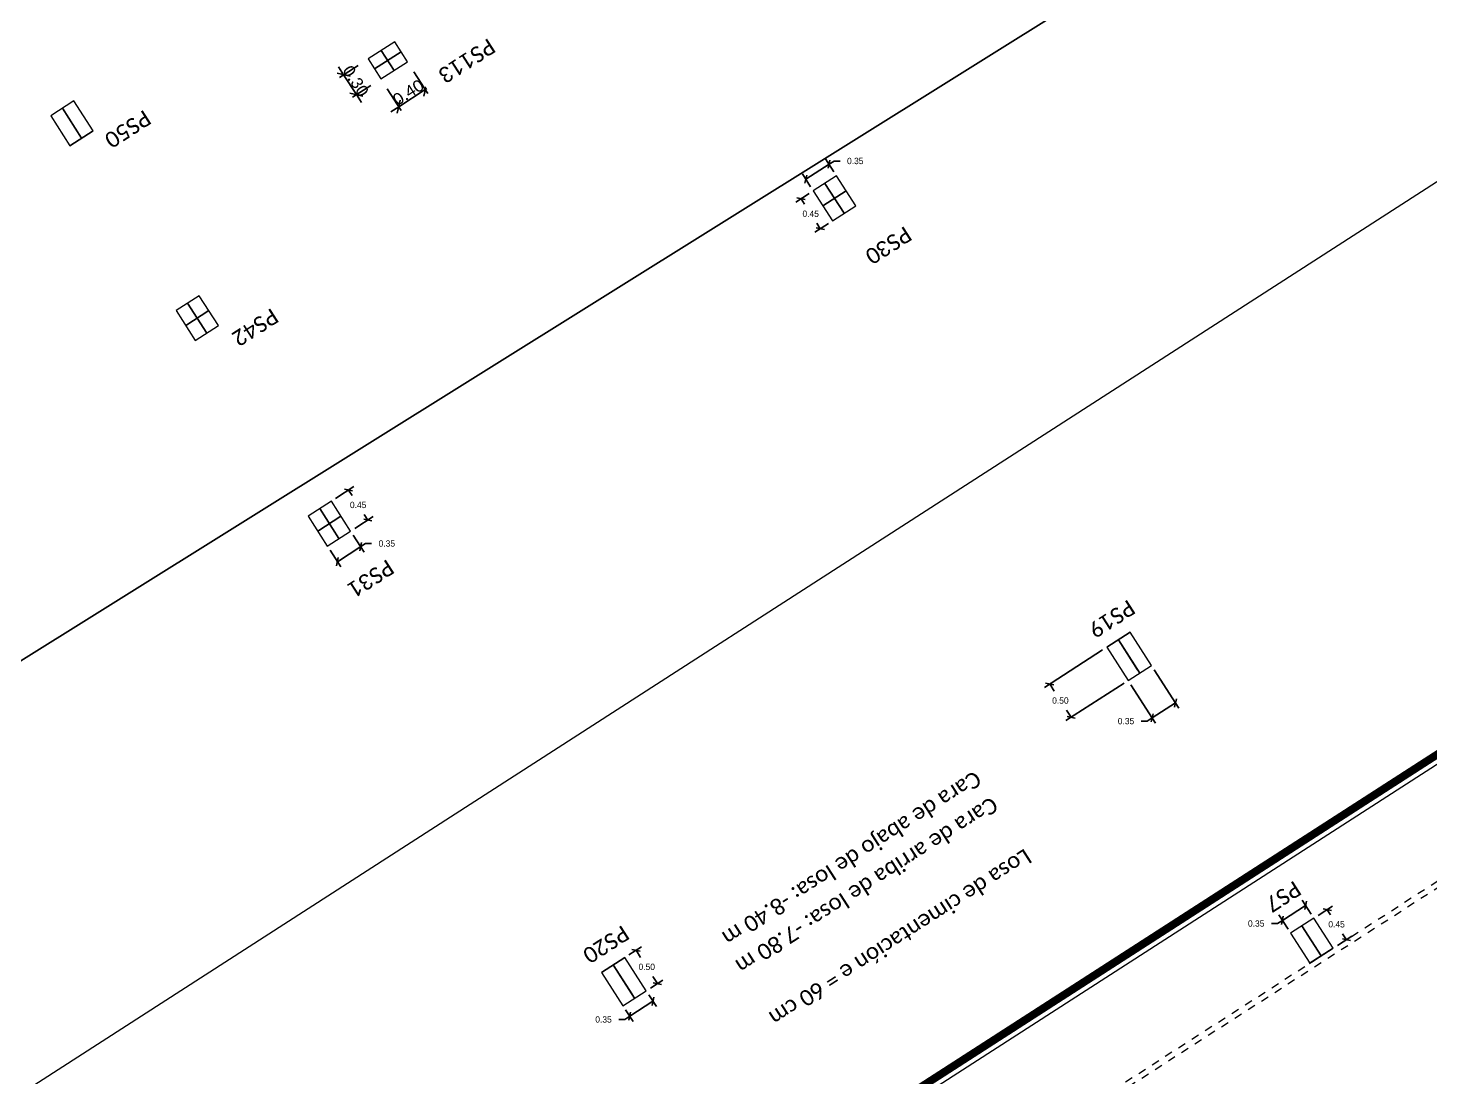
# Model space of a CAD drawing. Header units: metres. Extents: x 448 to 592, y 494 to 631.
# Drawn here: x 519.34 to 537.08, y 543.2 to 556.46 of the extents above; entities that cross this region are included whole.
import ezdxf

# ---------------------------------------------------------------- set-up
doc = ezdxf.new("R2010")
doc.units = ezdxf.units.M
doc.linetypes.add('CYPE_RAYAPUNTO', pattern=[0.4125, 0.2025, -0.105, 0, -0.105])
doc.linetypes.add('Trazo general', pattern=[0.001875, 0.00125, -0.000625])
for name, color, linetype, lineweight, true_color in [('0-AR-TXT-2', 7, 'Continuous', 5, 0xae3800), ('0-AR-TXT-3', 1, 'Continuous', 5, 0xff0000), ('00-AUX-6', 5, 'Trazo general', 5, 0x0000ff), ('00-AUX-7', 7, 'Continuous', 25, 0xff8000)]:
    doc.layers.add(name, color=color, linetype=linetype, lineweight=lineweight, true_color=true_color)
for name, color, linetype, lineweight in [('1-AR-PILARES', 7, 'Continuous', 5), ('1-AR-VISTA', 7, 'Continuous', 5), ('CS-COTAS', 7, 'Continuous', 5), ('SECC_COTAS', 255, 'Continuous', 9)]:
    doc.layers.add(name, color=color, linetype=linetype, lineweight=lineweight)
doc.styles.add('Calibri', font='calibri.ttf', dxfattribs={"height": 0.2})
doc.styles.add('Calibri_1', font='calibri.ttf', dxfattribs={"height": 0.15})
doc.dimstyles.new('AIC', dxfattribs={"dimscale": 0.3048, "dimtxt": 0.176602, "dimasz": 0.393701, "dimexe": 0.19685, "dimexo": 0.492126, "dimgap": 0.032808, "dimtad": 1, "dimrnd": 0.01, "dimzin": 0, "dimdsep": 46, "dimtxsty": 'Calibri_1', "dimblk1": 'OBLIQUE', "dimblk2": 'OBLIQUE', "dimsah": 1, "dimcen": 0.09, "dimazin": 0, "dimtfac": 1, "dimtdec": 4, "dimtix": 1, "dimtmove": 0, "dimatfit": 3, "dimfxl": 1, "dimtvp": 1, "dimtolj": 1, "dimtzin": 0, "dimarcsym": 2})
doc.dimstyles.get("Standard").update_dxf_attribs({"dimtxt": 0.18, "dimasz": 0.18, "dimexe": 0.18, "dimexo": 0.0625, "dimgap": 0.09, "dimtad": 0, "dimtih": 1, "dimtoh": 1, "dimzin": 0, "dimdsep": 46, "dimtxsty": 'Standard', "dimcen": 0.09, "dimadec": 0, "dimazin": 0, "dimtfac": 1, "dimtdec": 4, "dimtofl": 0, "dimtmove": 0, "dimatfit": 3, "dimfxl": 1, "dimtolj": 1, "dimtzin": 0, "dimarcsym": 0})

# ---------------------------------------------------------------- blocks, each defined once
blk = doc.blocks.new('_Oblique')
at = {"color": 0, "linetype": 'ByBlock', "lineweight": -2}
blk.add_line((-0.5, -0.5), (0.5, 0.5), dxfattribs=at)
blk = doc.blocks.new('*D222')
at = {"layer": 'CS-COTAS', "color": 0, "lineweight": -2, "transparency": 16777216}
for p, q in [((524.221, 555.911), (524.398, 555.636)), ((523.885, 555.694), (524.062, 555.42)), ((524.365, 555.686), (524.029, 555.47)), ((524.365, 555.686), (524.466, 555.751)), ((524.029, 555.47), (523.928, 555.405))]:
    blk.add_line(p, q, dxfattribs=at)
at = {"layer": 'Defpoints', "color": 0, "transparency": 16777216}
for p in [(524.14, 556.037), (523.803, 555.821), (524.029, 555.47)]:
    blk.add_point(p, dxfattribs=at)
at = {"layer": 'CS-COTAS', "color": 0, "lineweight": -2, "transparency": 16777216, "xscale": 0.12, "yscale": 0.12, "zscale": 0.12}
for p, rotation in [((524.365, 555.686), 212.7553275663444), ((524.029, 555.47), 32.75532756634439)]:
    blk.add_blockref('_Oblique', p, dxfattribs=dict(at, rotation=rotation))
at = {"layer": 'CS-COTAS', "color": 0, "transparency": 16777216, "insert": (524.15, 555.651), "char_height": 0.15, "width": 0.5107, "attachment_point": 5, "rotation": 32.7553, "style": 'Calibri_1'}
blk.add_mtext('\\A1;0.40', dxfattribs=at)
blk = doc.blocks.new('*D223')
at = {"layer": 'CS-COTAS', "color": 0, "lineweight": -2, "transparency": 16777216}
for p, q in [((523.332, 555.874), (523.267, 555.975)), ((523.515, 555.992), (523.281, 555.841)), ((523.494, 555.622), (523.332, 555.874)), ((523.677, 555.739), (523.444, 555.589)), ((523.494, 555.622), (523.559, 555.521))]:
    blk.add_line(p, q, dxfattribs=at)
at = {"layer": 'Defpoints', "color": 0, "transparency": 16777216}
for p in [(523.641, 556.073), (523.332, 555.874), (523.803, 555.821)]:
    blk.add_point(p, dxfattribs=at)
at = {"layer": 'CS-COTAS', "color": 0, "lineweight": -2, "transparency": 16777216, "xscale": 0.12, "yscale": 0.12, "zscale": 0.12}
for p, rotation in [((523.332, 555.874), 302.7553275663534), ((523.494, 555.622), 122.7553275663534)]:
    blk.add_blockref('_Oblique', p, dxfattribs=dict(at, rotation=rotation))
at = {"layer": 'CS-COTAS', "color": 0, "transparency": 16777216, "insert": (523.486, 555.795), "char_height": 0.15, "width": 0.5107, "attachment_point": 5, "rotation": 302.7553, "style": 'Calibri_1'}
blk.add_mtext('\\A1;0.30', dxfattribs=at)
blk = doc.blocks.new('*D402')
at = {"layer": 'Defpoints', "color": 0, "transparency": 16777216}
for p in [(533.552, 548.404), (533.257, 548.215), (533.561, 547.742)]:
    blk.add_point(p, dxfattribs=at)
at = {"layer": 'SECC_COTAS', "color": 0, "lineweight": -2, "transparency": 16777216}
for p, q in [((533.586, 548.351), (533.899, 547.864)), ((533.291, 548.162), (533.605, 547.675)), ((533.856, 547.931), (533.561, 547.742)), ((533.498, 547.701), (533.423, 547.701)), ((533.561, 547.742), (533.498, 547.701))]:
    blk.add_line(p, q, dxfattribs=at)
at = {"layer": 'SECC_COTAS', "color": 0, "lineweight": -2, "transparency": 16777216, "xscale": 0.075, "yscale": 0.075, "zscale": 0.075}
for p, rotation in [((533.856, 547.931), 32.75532756625951), ((533.561, 547.742), 212.7553275662595)]:
    blk.add_blockref('_Oblique', p, dxfattribs=dict(at, rotation=rotation))
at = {"layer": 'SECC_COTAS', "color": 0, "transparency": 16777216, "insert": (533.23, 547.701), "char_height": 0.08, "attachment_point": 5}
blk.add_mtext('\\A1;0.35', dxfattribs=at)
blk = doc.blocks.new('*D403')
at = {"layer": 'Defpoints', "color": 0, "transparency": 16777216}
for p in [(532.987, 548.635), (533.257, 548.215), (532.265, 548.171)]:
    blk.add_point(p, dxfattribs=at)
at = {"layer": 'SECC_COTAS', "color": 0, "lineweight": -2, "transparency": 16777216}
for p, q in [((532.934, 548.601), (532.198, 548.127)), ((532.265, 548.171), (532.323, 548.081)), ((533.205, 548.181), (532.468, 547.707)), ((532.536, 547.75), (532.478, 547.841))]:
    blk.add_line(p, q, dxfattribs=at)
at = {"layer": 'SECC_COTAS', "color": 0, "lineweight": -2, "transparency": 16777216, "xscale": 0.075, "yscale": 0.075, "zscale": 0.075}
for p, rotation in [((532.265, 548.171), 122.7553275662623), ((532.536, 547.75), 302.7553275662623)]:
    blk.add_blockref('_Oblique', p, dxfattribs=dict(at, rotation=rotation))
at = {"layer": 'SECC_COTAS', "color": 0, "transparency": 16777216, "insert": (532.4, 547.961), "char_height": 0.08, "attachment_point": 5}
blk.add_mtext('\\A1;0.50', dxfattribs=at)
blk = doc.blocks.new('*D301')
at = {"layer": 'Defpoints', "color": 0, "transparency": 16777216}
for p in [(535.502, 545.372), (535.608, 545.208), (535.313, 545.019)]:
    blk.add_point(p, dxfattribs=at)
at = {"layer": 'SECC_COTAS', "color": 0, "lineweight": -2, "transparency": 16777216}
for p, q in [((535.502, 545.372), (535.208, 545.182)), ((535.574, 545.261), (535.459, 545.439)), ((535.28, 545.071), (535.165, 545.25)), ((535.145, 545.142), (535.07, 545.142)), ((535.208, 545.182), (535.145, 545.142))]:
    blk.add_line(p, q, dxfattribs=at)
at = {"layer": 'SECC_COTAS', "color": 0, "lineweight": -2, "transparency": 16777216, "xscale": 0.075, "yscale": 0.075, "zscale": 0.075}
for p, rotation in [((535.502, 545.372), 32.75532756626821), ((535.208, 545.182), 212.7553275662682)]:
    blk.add_blockref('_Oblique', p, dxfattribs=dict(at, rotation=rotation))
at = {"layer": 'SECC_COTAS', "color": 0, "transparency": 16777216, "insert": (534.877, 545.142), "char_height": 0.08, "attachment_point": 5}
blk.add_mtext('\\A1;0.35', dxfattribs=at)
blk = doc.blocks.new('*D302')
at = {"layer": 'Defpoints', "color": 0, "transparency": 16777216}
for p in [(535.608, 545.208), (536.019, 544.938), (535.851, 544.83)]:
    blk.add_point(p, dxfattribs=at)
at = {"layer": 'SECC_COTAS', "color": 0, "lineweight": -2, "transparency": 16777216}
for p, q in [((535.66, 545.242), (535.843, 545.36)), ((535.776, 545.316), (535.817, 545.252)), ((535.904, 544.864), (536.086, 544.981)), ((536.019, 544.938), (535.971, 545.012))]:
    blk.add_line(p, q, dxfattribs=at)
at = {"layer": 'SECC_COTAS', "color": 0, "lineweight": -2, "transparency": 16777216, "xscale": 0.075, "yscale": 0.075, "zscale": 0.075}
for p, rotation in [((535.776, 545.316), 122.7553275662519), ((536.019, 544.938), 302.7553275662519)]:
    blk.add_blockref('_Oblique', p, dxfattribs=dict(at, rotation=rotation))
at = {"layer": 'SECC_COTAS', "color": 0, "transparency": 16777216, "insert": (535.894, 545.132), "char_height": 0.08, "attachment_point": 5}
blk.add_mtext('\\A1;0.45', dxfattribs=at)
blk = doc.blocks.new('*D333')
at = {"layer": 'Defpoints', "color": 0, "transparency": 16777216}
for p in [(526.89, 544.712), (527.302, 544.383), (527.16, 544.292)]:
    blk.add_point(p, dxfattribs=at)
at = {"layer": 'SECC_COTAS', "color": 0, "lineweight": -2, "transparency": 16777216}
for p, q in [((526.942, 544.746), (527.099, 544.847)), ((527.032, 544.804), (527.09, 544.714)), ((527.213, 544.326), (527.369, 544.427)), ((527.302, 544.383), (527.244, 544.474))]:
    blk.add_line(p, q, dxfattribs=at)
at = {"layer": 'SECC_COTAS', "color": 0, "lineweight": -2, "transparency": 16777216, "xscale": 0.075, "yscale": 0.075, "zscale": 0.075}
for p, rotation in [((527.032, 544.804), 122.755327566265), ((527.302, 544.383), 302.755327566265)]:
    blk.add_blockref('_Oblique', p, dxfattribs=dict(at, rotation=rotation))
at = {"layer": 'SECC_COTAS', "color": 0, "transparency": 16777216, "insert": (527.167, 544.594), "char_height": 0.08, "attachment_point": 5}
blk.add_mtext('\\A1;0.50', dxfattribs=at)
blk = doc.blocks.new('*D334')
at = {"layer": 'Defpoints', "color": 0, "transparency": 16777216}
for p in [(527.16, 544.292), (526.866, 544.103), (526.951, 543.97)]:
    blk.add_point(p, dxfattribs=at)
at = {"layer": 'SECC_COTAS', "color": 0, "lineweight": -2, "transparency": 16777216}
for p, q in [((527.246, 544.159), (526.951, 543.97)), ((527.194, 544.239), (527.289, 544.092)), ((526.951, 543.97), (526.888, 543.929)), ((526.9, 544.05), (526.994, 543.903)), ((526.888, 543.929), (526.813, 543.929))]:
    blk.add_line(p, q, dxfattribs=at)
at = {"layer": 'SECC_COTAS', "color": 0, "lineweight": -2, "transparency": 16777216, "xscale": 0.075, "yscale": 0.075, "zscale": 0.075}
for p, rotation in [((527.246, 544.159), 32.75532756627374), ((526.951, 543.97), 212.7553275662737)]:
    blk.add_blockref('_Oblique', p, dxfattribs=dict(at, rotation=rotation))
at = {"layer": 'SECC_COTAS', "color": 0, "transparency": 16777216, "insert": (526.62, 543.929), "char_height": 0.08, "attachment_point": 5}
blk.add_mtext('\\A1;0.35', dxfattribs=at)
blk = doc.blocks.new('*D352')
at = {"layer": 'Defpoints', "color": 0, "transparency": 16777216}
for p in [(529.474, 554.743), (529.569, 554.595), (529.274, 554.406)]:
    blk.add_point(p, dxfattribs=at)
at = {"layer": 'SECC_COTAS', "color": 0, "lineweight": -2, "transparency": 16777216}
for p, q in [((529.535, 554.648), (529.43, 554.81)), ((529.474, 554.743), (529.537, 554.783)), ((529.537, 554.783), (529.612, 554.783)), ((529.24, 554.458), (529.136, 554.621)), ((529.179, 554.553), (529.474, 554.743))]:
    blk.add_line(p, q, dxfattribs=at)
at = {"layer": 'SECC_COTAS', "color": 0, "lineweight": -2, "transparency": 16777216, "xscale": 0.075, "yscale": 0.075, "zscale": 0.075}
for p, rotation in [((529.474, 554.743), 32.75532756625257), ((529.179, 554.553), 212.7553275662526)]:
    blk.add_blockref('_Oblique', p, dxfattribs=dict(at, rotation=rotation))
at = {"layer": 'SECC_COTAS', "color": 0, "transparency": 16777216, "insert": (529.805, 554.783), "char_height": 0.08, "attachment_point": 5}
blk.add_mtext('\\A1;0.35', dxfattribs=at)
blk = doc.blocks.new('*D353')
at = {"layer": 'Defpoints', "color": 0, "transparency": 16777216}
for p in [(529.119, 554.306), (529.274, 554.406), (529.518, 554.027)]:
    blk.add_point(p, dxfattribs=at)
at = {"layer": 'SECC_COTAS', "color": 0, "lineweight": -2, "transparency": 16777216}
for p, q in [((529.222, 554.372), (529.052, 554.262)), ((529.119, 554.306), (529.163, 554.236)), ((529.465, 553.993), (529.295, 553.884)), ((529.362, 553.927), (529.318, 553.996))]:
    blk.add_line(p, q, dxfattribs=at)
at = {"layer": 'SECC_COTAS', "color": 0, "lineweight": -2, "transparency": 16777216, "xscale": 0.075, "yscale": 0.075, "zscale": 0.075}
for p, rotation in [((529.119, 554.306), 122.7553275662443), ((529.362, 553.927), 302.7553275662444)]:
    blk.add_blockref('_Oblique', p, dxfattribs=dict(at, rotation=rotation))
at = {"layer": 'SECC_COTAS', "color": 0, "transparency": 16777216, "insert": (529.241, 554.116), "char_height": 0.08, "attachment_point": 5}
blk.add_mtext('\\A1;0.45', dxfattribs=at)
blk = doc.blocks.new('*D354')
at = {"layer": 'Defpoints', "color": 0, "transparency": 16777216}
for p in [(523.394, 550.623), (523.177, 550.483), (523.421, 550.105)]:
    blk.add_point(p, dxfattribs=at)
at = {"layer": 'SECC_COTAS', "color": 0, "lineweight": -2, "transparency": 16777216}
for p, q in [((523.23, 550.517), (523.462, 550.666)), ((523.394, 550.623), (523.439, 550.554)), ((523.473, 550.138), (523.705, 550.288)), ((523.638, 550.244), (523.593, 550.314))]:
    blk.add_line(p, q, dxfattribs=at)
at = {"layer": 'SECC_COTAS', "color": 0, "lineweight": -2, "transparency": 16777216, "xscale": 0.075, "yscale": 0.075, "zscale": 0.075}
for p, rotation in [((523.394, 550.623), 122.7553275662365), ((523.638, 550.244), 302.7553275662365)]:
    blk.add_blockref('_Oblique', p, dxfattribs=dict(at, rotation=rotation))
at = {"layer": 'SECC_COTAS', "color": 0, "transparency": 16777216, "insert": (523.516, 550.434), "char_height": 0.08, "attachment_point": 5}
blk.add_mtext('\\A1;0.45', dxfattribs=at)
blk = doc.blocks.new('*D355')
at = {"layer": 'Defpoints', "color": 0, "transparency": 16777216}
for p in [(523.421, 550.105), (523.126, 549.915), (523.548, 549.907)]:
    blk.add_point(p, dxfattribs=at)
at = {"layer": 'SECC_COTAS', "color": 0, "lineweight": -2, "transparency": 16777216}
for p, q in [((523.454, 550.052), (523.591, 549.839)), ((523.16, 549.863), (523.297, 549.65)), ((523.254, 549.717), (523.548, 549.907)), ((523.548, 549.907), (523.611, 549.947)), ((523.611, 549.947), (523.686, 549.947))]:
    blk.add_line(p, q, dxfattribs=at)
at = {"layer": 'SECC_COTAS', "color": 0, "lineweight": -2, "transparency": 16777216, "xscale": 0.075, "yscale": 0.075, "zscale": 0.075}
for p, rotation in [((523.548, 549.907), 32.75532756624251), ((523.254, 549.717), 212.7553275662425)]:
    blk.add_blockref('_Oblique', p, dxfattribs=dict(at, rotation=rotation))
at = {"layer": 'SECC_COTAS', "color": 0, "transparency": 16777216, "insert": (523.879, 549.947), "char_height": 0.08, "attachment_point": 5}
blk.add_mtext('\\A1;0.35', dxfattribs=at)

msp = doc.modelspace()

# ---------------------------------------------------------------- linework, layer by layer
at = {"layer": '00-AUX-6'}
for p, q in [((505.134, 525.068), (566.694, 564.673)), ((505.172, 525.009), (566.732, 564.614))]:
    msp.add_line(p, q, dxfattribs=at)
at = {"layer": '00-AUX-7'}
for p, q in [((524.059, 556.163), (523.722, 555.947)), ((523.972, 555.929), (523.809, 556.181)), ((519.774, 555.45), (520.017, 555.071)), ((520.164, 555.166), (519.87, 554.977)), ((521.628, 552.891), (521.334, 552.702)), ((521.602, 552.607), (521.359, 552.986)), ((532.987, 548.635), (533.281, 548.824)), ((526.595, 544.523), (526.89, 544.712)), ((535.851, 544.83), (535.548, 544.635)), ((535.851, 544.83), (535.548, 544.635))]:
    msp.add_line(p, q, dxfattribs=at)
at = {"layer": '00-AUX-7', "color": 1}
for p, q in [((529.665, 554.122), (529.421, 554.5)), ((529.69, 554.406), (529.396, 554.216)), ((523.273, 550.01), (523.03, 550.388)), ((523.299, 550.294), (523.005, 550.104)), ((532.987, 548.635), (533.281, 548.824)), ((533.134, 548.73), (533.377, 548.351)), ((533.134, 548.73), (533.405, 548.309)), ((535.7, 544.732), (535.456, 545.111)), ((535.7, 544.732), (535.456, 545.111)), ((526.595, 544.523), (526.89, 544.712)), ((535.851, 544.83), (535.557, 544.64)), ((535.851, 544.83), (535.557, 544.64)), ((526.742, 544.618), (526.986, 544.239)), ((526.742, 544.618), (527.013, 544.197))]:
    msp.add_line(p, q, dxfattribs=at)
at = {"layer": '1-AR-PILARES'}
for p, q in [((523.978, 556.289), (523.641, 556.073)), ((524.14, 556.037), (523.978, 556.289)), ((523.641, 556.073), (523.803, 555.821)), ((523.803, 555.821), (524.14, 556.037)), ((519.921, 555.544), (519.627, 555.355)), ((520.164, 555.166), (519.921, 555.544)), ((519.627, 555.355), (519.87, 554.977)), ((519.87, 554.977), (520.164, 555.166)), ((529.569, 554.595), (529.274, 554.406)), ((529.812, 554.217), (529.569, 554.595)), ((529.274, 554.406), (529.518, 554.027)), ((529.518, 554.027), (529.812, 554.217)), ((521.506, 553.08), (521.212, 552.891)), ((521.75, 552.702), (521.506, 553.08)), ((521.212, 552.891), (521.455, 552.512)), ((521.455, 552.512), (521.75, 552.702)), ((523.177, 550.483), (522.883, 550.294)), ((523.421, 550.105), (523.177, 550.483)), ((522.883, 550.294), (523.126, 549.915)), ((523.126, 549.915), (523.421, 550.105)), ((533.281, 548.824), (532.987, 548.635)), ((533.552, 548.404), (533.281, 548.824)), ((532.987, 548.635), (533.257, 548.215)), ((533.257, 548.215), (533.552, 548.404)), ((535.608, 545.208), (535.313, 545.019)), ((535.851, 544.83), (535.608, 545.208)), ((535.313, 545.019), (535.557, 544.64)), ((526.89, 544.712), (526.595, 544.523)), ((527.16, 544.292), (526.89, 544.712)), ((535.557, 544.64), (535.851, 544.83)), ((526.595, 544.523), (526.866, 544.103)), ((526.866, 544.103), (527.16, 544.292))]:
    msp.add_line(p, q, dxfattribs=at)
at = {"layer": '1-AR-PILARES', "color": 1}
msp.add_line((535.557, 544.64), (535.851, 544.83), dxfattribs=at)
at = {"layer": '1-AR-VISTA'}
for p, q in [((565.365, 572.662), (502.99, 532.533)), ((490.541, 517.162), (570.437, 568.563))]:
    msp.add_line(p, q, dxfattribs=at)

# ---------------------------------------------------------------- dimensions: what is measured, and where the dimension line sits
at = {"layer": 'CS-COTAS'}
for base, p1, p2, angle, override, picture, middle in [((523.332, 555.874), (523.803, 555.821), (523.641, 556.073), 302.7553, {"dimpost": '<>', "dimfxl": 0.3}, '*D223', (523.486, 555.795)), ((524.029, 555.47), (524.14, 556.037), (523.803, 555.821), 212.7553, {"dimpost": '<>', "dimfxl": 0.4}, '*D222', (524.15, 555.651))]:
    dim = msp.add_linear_dim(base=base, p1=p1, p2=p2, angle=angle, dimstyle='AIC', override=override, dxfattribs=at)
    dim.commit()
    dim.dimension.update_dxf_attribs({"geometry": picture, "text_midpoint": middle})
at = {"layer": 'SECC_COTAS'}
for p1, p2, distance, picture, middle in [((529.274, 554.406), (529.569, 554.595), 0.176, '*D352', (529.805, 554.783)), ((529.518, 554.027), (529.274, 554.406), 0.185, '*D353', (529.241, 554.116)), ((523.421, 550.105), (523.177, 550.483), -0.258, '*D354', (523.516, 550.434))]:
    dim = msp.add_aligned_dim(p1=p1, p2=p2, distance=distance, dimstyle='Standard', override={"dimtxt": 0.08, "dimasz": 0.075, "dimexe": 0.08, "dimgap": 0.08, "dimdec": 2, "dimblk1": 'Oblique', "dimblk2": 'Oblique', "dimsah": 1}, dxfattribs=at)
    dim.commit()
    dim.dimension.update_dxf_attribs({"geometry": picture, "text_midpoint": middle})
dim = msp.add_linear_dim(base=(533.561, 547.742), p1=(533.552, 548.404), p2=(533.257, 548.215), angle=212.7553, dimstyle='Standard', override={"dimtxt": 0.08, "dimasz": 0.075, "dimexe": 0.08, "dimgap": 0.08, "dimdec": 2, "dimblk1": 'Oblique', "dimblk2": 'Oblique', "dimsah": 1}, dxfattribs=at)
dim.commit()
dim.dimension.update_dxf_attribs({"geometry": '*D402', "text_midpoint": (533.23, 547.701)})

# ---------------------------------------------------------------- next in the draw order: texts
at = {"layer": '0-AR-TXT-2', "char_height": 0.2, "attachment_point": 1, "rotation": 212.7553, "style": 'Calibri', "bg_fill": 3, "box_fill_scale": 1.25, "bg_fill_color": 256, "bg_fill_true_color": 13158600, "bg_fill_transparency": 0}
for s, insert, width in [('PS113', (525.274, 556.174), 0.95401), ('PS50', (520.918, 555.268), 0.7616), ('PS42', (522.53, 552.762), 0.7616)]:
    msp.add_mtext(s, dxfattribs=dict(at, insert=insert, width=width))
at = {"layer": '0-AR-TXT-3', "insert": (532.057, 545.929), "char_height": 0.2, "width": 4.76202, "attachment_point": 1, "rotation": 212.7553, "style": 'Calibri', "bg_fill": 3, "box_fill_scale": 1.25, "bg_fill_color": 256, "bg_fill_true_color": 13158600, "bg_fill_transparency": 0}
msp.add_mtext('Losa de cimentación e = 60 cm', dxfattribs=at)

# ---------------------------------------------------------------- next in the draw order: texts
at = {"layer": '0-AR-TXT-3', "insert": (531.634, 546.586), "char_height": 0.2, "width": 4.87426, "attachment_point": 1, "rotation": 212.7553, "style": 'Calibri', "bg_fill": 3, "box_fill_scale": 1.25, "bg_fill_color": 256, "bg_fill_true_color": 13158600, "bg_fill_transparency": 0}
msp.add_mtext('Cara de arriba de losa: -7.80 m ', dxfattribs=at)

# ---------------------------------------------------------------- next in the draw order: texts
at = {"layer": '0-AR-TXT-3', "insert": (531.423, 546.914), "char_height": 0.2, "width": 4.71392, "attachment_point": 1, "rotation": 212.7553, "style": 'Calibri', "bg_fill": 3, "box_fill_scale": 1.25, "bg_fill_color": 256, "bg_fill_true_color": 13158600, "bg_fill_transparency": 0}
msp.add_mtext('Cara de abajo de losa: -8.40 m', dxfattribs=at)

# ---------------------------------------------------------------- next in the draw order: linework, layer by layer
at = {"color": 6}
msp.add_line((565.176, 577.139), (512.692, 544.371), dxfattribs=at)
at = {"color": 6, "linetype": 'CYPE_RAYAPUNTO', "const_width": 0.1}
msp.add_lwpolyline([(570.159, 568.492), (553.331, 557.666), (550.793, 561.611), (544.822, 557.769), (547.352, 553.837), (511.207, 530.565), (508.61, 534.601), (502.723, 530.814), (505.32, 526.778), (490.909, 517.507)], dxfattribs=at)

# ---------------------------------------------------------------- next in the draw order: texts
at = {"layer": '0-AR-TXT-2', "color": 3, "char_height": 0.2, "attachment_point": 1, "rotation": 212.7553, "style": 'Calibri', "bg_fill": 3, "box_fill_scale": 1.25, "bg_fill_color": 256, "bg_fill_true_color": 13158600, "bg_fill_transparency": 0}
for s, insert, width in [('PS30', (530.541, 553.798), 0.7616), ('PS31', (523.993, 549.586), 0.7616), ('PS19', (533.368, 549.077), 0.7616), ('PS7', (535.468, 545.522), 0.5692), ('PS20', (526.968, 544.96), 0.7616)]:
    msp.add_mtext(s, dxfattribs=dict(at, insert=insert, width=width))
at = {"layer": '0-AR-TXT-3', "insert": (531.634, 546.586), "char_height": 0.2, "width": 4.87426, "attachment_point": 1, "rotation": 212.7553, "style": 'Calibri', "bg_fill": 3, "box_fill_scale": 1.25, "bg_fill_color": 256, "bg_fill_true_color": 13158600, "bg_fill_transparency": 0}
msp.add_mtext('Cara de arriba de losa: -7.80 m ', dxfattribs=at)

# ---------------------------------------------------------------- next in the draw order: texts
at = {"layer": '0-AR-TXT-3', "insert": (531.423, 546.914), "char_height": 0.2, "width": 4.71392, "attachment_point": 1, "rotation": 212.7553, "style": 'Calibri', "bg_fill": 3, "box_fill_scale": 1.25, "bg_fill_color": 256, "bg_fill_true_color": 13158600, "bg_fill_transparency": 0}
msp.add_mtext('Cara de abajo de losa: -8.40 m', dxfattribs=at)

# ---------------------------------------------------------------- next in the draw order: dimensions: what is measured, and where the dimension line sits
at = {"layer": 'SECC_COTAS'}
dim = msp.add_aligned_dim(p1=(523.126, 549.915), p2=(523.421, 550.105), distance=-0.235, dimstyle='Standard', override={"dimtxt": 0.08, "dimasz": 0.075, "dimexe": 0.08, "dimgap": 0.08, "dimdec": 2, "dimblk1": 'Oblique', "dimblk2": 'Oblique', "dimsah": 1}, dxfattribs=at)
dim.commit()
dim.dimension.update_dxf_attribs({"geometry": '*D355', "text_midpoint": (523.879, 549.947)})
dim = msp.add_linear_dim(base=(532.265, 548.171), p1=(533.257, 548.215), p2=(532.987, 548.635), angle=302.7553, dimstyle='Standard', override={"dimtxt": 0.08, "dimasz": 0.075, "dimexe": 0.08, "dimgap": 0.08, "dimdec": 2, "dimblk1": 'Oblique', "dimblk2": 'Oblique', "dimsah": 1}, dxfattribs=at)
dim.commit()
dim.dimension.update_dxf_attribs({"geometry": '*D403', "text_midpoint": (532.4, 547.961)})
for base, p1, p2, angle, override, picture, middle in [((535.502, 545.372), (535.313, 545.019), (535.608, 545.208), 32.7553, {"dimtxt": 0.08, "dimasz": 0.075, "dimexe": 0.08, "dimgap": 0.08, "dimblk1": 'Oblique', "dimblk2": 'Oblique', "dimsah": 1}, '*D301', (534.877, 545.142)), ((536.019, 544.938), (535.608, 545.208), (535.851, 544.83), 302.7553, {"dimtxt": 0.08, "dimasz": 0.075, "dimexe": 0.08, "dimgap": 0.08, "dimdec": 2, "dimblk1": 'Oblique', "dimblk2": 'Oblique', "dimsah": 1}, '*D302', (535.894, 545.132))]:
    dim = msp.add_linear_dim(base=base, p1=p1, p2=p2, angle=angle, dimstyle='Standard', override=override, dxfattribs=at)
    dim.commit()
    dim.dimension.update_dxf_attribs({"geometry": picture, "text_midpoint": middle, "dimtype": 161})

# ---------------------------------------------------------------- next in the draw order: dimensions: what is measured, and where the dimension line sits
for p1, p2, distance, picture, middle in [((526.89, 544.712), (527.16, 544.292), 0.169, '*D333', (527.167, 544.594)), ((527.16, 544.292), (526.866, 544.103), 0.158, '*D334', (526.62, 543.929))]:
    dim = msp.add_aligned_dim(p1=p1, p2=p2, distance=distance, dimstyle='Standard', override={"dimtxt": 0.08, "dimasz": 0.075, "dimexe": 0.08, "dimgap": 0.08, "dimdec": 2, "dimblk1": 'Oblique', "dimblk2": 'Oblique', "dimsah": 1}, dxfattribs=at)
    dim.commit()
    dim.dimension.update_dxf_attribs({"geometry": picture, "text_midpoint": middle})

doc.saveas('drawing.dxf')
